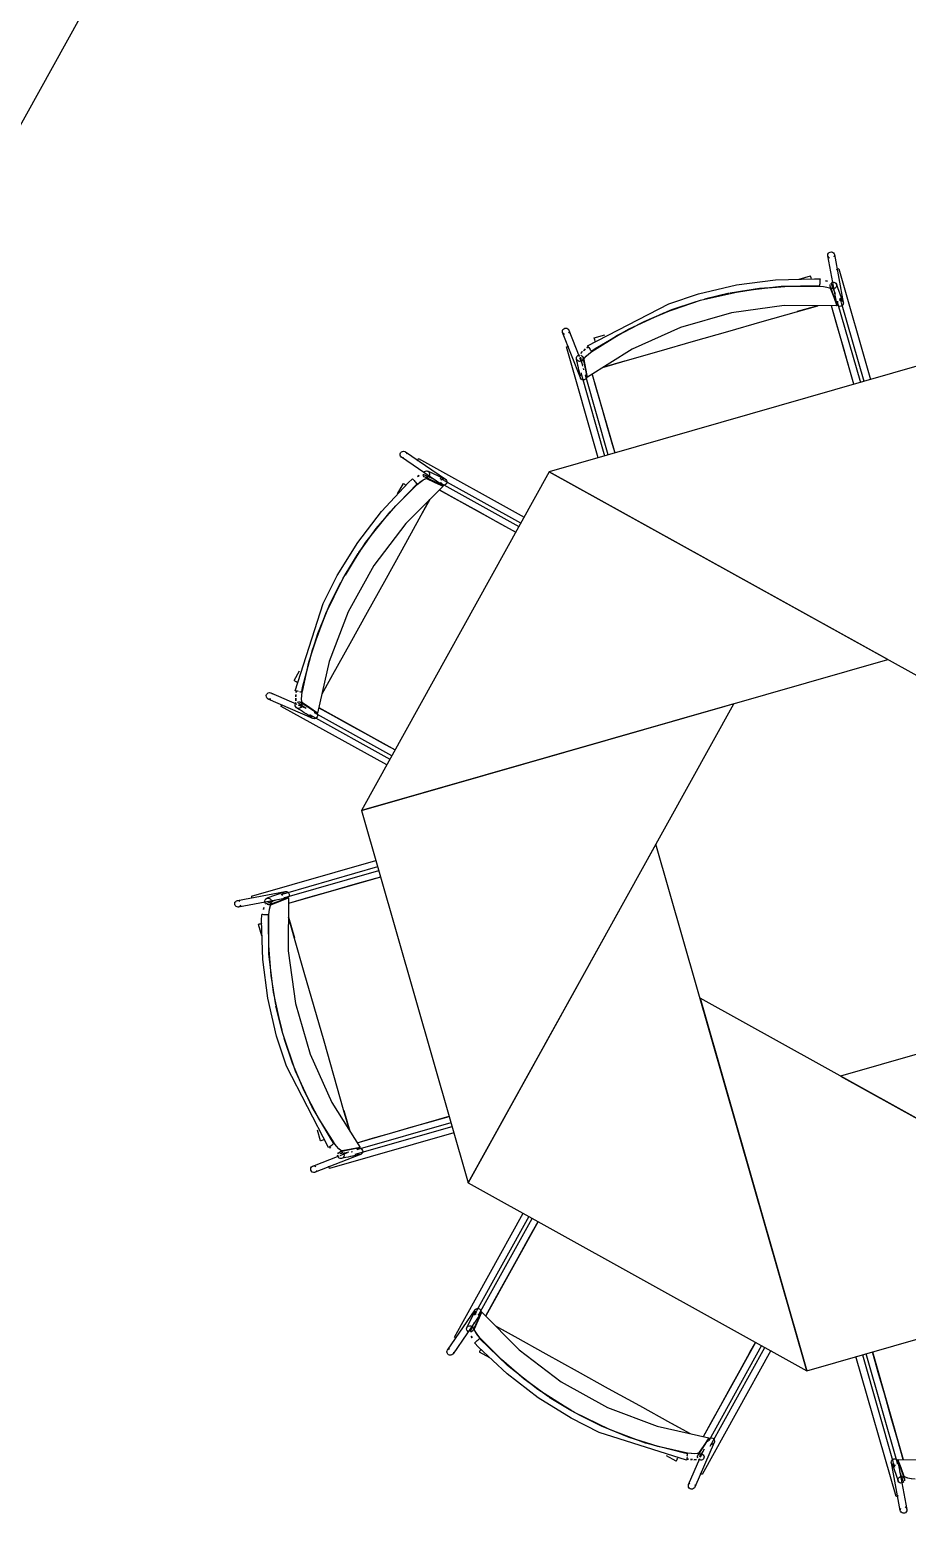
# Model space of a CAD drawing. Header units: metres. Extents: x 3.2 to 22.3, y 0.7 to 22.8.
# Drawn here: x 19.755 to 20.323, y 16.655 to 17.623 of the extents above; entities that cross this region are included whole.
import ezdxf

# ---------------------------------------------------------------- set-up
doc = ezdxf.new("R2010")
doc.units = ezdxf.units.M
for name, color, linetype in [('ARREDI', 9, 'Continuous'), ('PARETI_STRUTTURE', 7, 'Continuous'), ('PORTE_SCALE', 2, 'Continuous')]:
    doc.layers.add(name, color=color, linetype=linetype)

msp = doc.modelspace()

# ---------------------------------------------------------------- linework, layer by layer
at = {"layer": 'ARREDI'}
for points in [[(19.41739, 17.61312), (19.75062, 18.21425), (20.02612, 18.06153), (19.69289, 17.4604), (19.19655, 16.56504), (18.92105, 16.71776)], [(20.4009, 17.16506), (20.33183, 17.40594), (20.09097, 17.33687)], [(20.31012, 17.21539), (20.09097, 17.33687), (19.96948, 17.11772)], [(20.21035, 17.18678), (19.96948, 17.11772), (20.03855, 16.87685)], [(20.16003, 17.096), (20.03854, 16.87685), (20.2577, 16.75536)], [(20.27941, 16.94591), (20.49856, 16.82442), (20.62005, 17.04357)], [(20.18864, 16.99623), (20.25769, 16.75536), (20.49857, 16.82442)]]:
    msp.add_lwpolyline(points, close=True, dxfattribs=at)
for points in [[(20.27238, 17.47499), (20.27179, 17.47542), (20.27137, 17.47605), (20.27122, 17.47652), (20.27122, 17.47653), (20.27119, 17.47677), (20.27127, 17.47752), (20.27161, 17.47818)], [(20.2716, 17.47818), (20.27214, 17.47869), (20.27284, 17.479), (20.27359, 17.47905), (20.27431, 17.47885), (20.27491, 17.4784), (20.27532, 17.47779), (20.27547, 17.47732), (20.27547, 17.4773), (20.2755, 17.47707), (20.27542, 17.47632), (20.27509, 17.47565)], [(20.26001, 17.4636), (20.26, 17.46363)], [(20.2606, 17.46153), (20.26039, 17.46224), (20.26021, 17.46288), (20.26009, 17.46333), (20.26, 17.4636)], [(20.26618, 17.45862), (20.26622, 17.45936), (20.26626, 17.46011), (20.26629, 17.46077), (20.26633, 17.46127), (20.26635, 17.46155), (20.26635, 17.46159), (20.26635, 17.46158), (20.26633, 17.46134)], [(20.26971, 17.46039), (20.27101, 17.46015)], [(20.27095, 17.46015), (20.26971, 17.46037)], [(20.27679, 17.46777), (20.27743, 17.46795)], [(20.27821, 17.46817), (20.27793, 17.46809), (20.27743, 17.46795)], [(20.27826, 17.46818), (20.27824, 17.46818)], [(20.2729, 17.45526), (20.27501, 17.44973), (20.27711, 17.4442), (20.24289, 17.4444), (20.20895, 17.43972), (20.17599, 17.43027), (20.14472, 17.41625), (20.11579, 17.39795), (20.11464, 17.40375), (20.1135, 17.40955), (20.11382, 17.41038), (20.11492, 17.41168), (20.11663, 17.41322), (20.11857, 17.41468)], [(20.2074, 17.45236), (20.19151, 17.44849)], [(20.19152, 17.44849), (20.20736, 17.45235)], [(20.20797, 17.45247), (20.22691, 17.4555), (20.24631, 17.457), (20.26575, 17.45693)], [(20.208, 17.45249), (20.22699, 17.45551), (20.24642, 17.457), (20.26589, 17.45693)], [(20.26589, 17.45692), (20.26832, 17.45672), (20.27058, 17.45631), (20.2722, 17.45579), (20.2729, 17.45526)], [(20.2659, 17.45692), (20.26845, 17.4567), (20.27067, 17.4563), (20.27224, 17.45579), (20.27292, 17.45526)], [(20.26611, 17.45729), (20.26612, 17.45752), (20.26614, 17.45798), (20.26618, 17.45862)], [(20.27658, 17.45618), (20.27603, 17.45567), (20.27534, 17.45535), (20.2746, 17.4553), (20.27388, 17.45549), (20.27328, 17.45591), (20.27328, 17.45592), (20.27288, 17.45652), (20.27283, 17.45666), (20.2727, 17.45723), (20.2728, 17.45796)], [(20.27324, 17.45911), (20.27536, 17.45358), (20.27588, 17.45223)], [(20.27367, 17.45915), (20.27436, 17.45946), (20.2751, 17.45953), (20.27582, 17.45933), (20.27642, 17.4589), (20.27646, 17.45886), (20.27682, 17.4583), (20.27688, 17.45817), (20.277, 17.45758), (20.27691, 17.45685), (20.27657, 17.45618)], [(20.11857, 17.41468), (20.13504, 17.42507), (20.15231, 17.4341), (20.17026, 17.4417), (20.18613, 17.44695)], [(20.11869, 17.41477), (20.13513, 17.42513), (20.15238, 17.43413), (20.1703, 17.44171), (20.18612, 17.44695)], [(20.1263, 17.40459), (20.14006, 17.40854), (20.16219, 17.41489), (20.18438, 17.42125), (20.2066, 17.42762), (20.2288, 17.43398), (20.25091, 17.44033), (20.26469, 17.44427)], [(20.2647, 17.44428), (20.25128, 17.44042)], [(20.28815, 17.39341), (20.28552, 17.40255), (20.28131, 17.41726), (20.2771, 17.43195), (20.27358, 17.44423)], [(20.27711, 17.44421), (20.27739, 17.44721)], [(20.27739, 17.44721), (20.27712, 17.44421)], [(20.28086, 17.4447), (20.28032, 17.44419), (20.27963, 17.44388), (20.27888, 17.44383), (20.27816, 17.44403), (20.27756, 17.44448)], [(20.27861, 17.44805), (20.27936, 17.4481), (20.28008, 17.44789), (20.28069, 17.44745), (20.28111, 17.44684), (20.28124, 17.44636), (20.28124, 17.44635), (20.28129, 17.44611), (20.2812, 17.44536), (20.28087, 17.4447)], [(20.10084, 17.42569), (20.1002, 17.42608), (20.09974, 17.42667), (20.09963, 17.42689), (20.09963, 17.4269), (20.09951, 17.42737), (20.09953, 17.42812), (20.09981, 17.42882), (20.10032, 17.42937), (20.10098, 17.42972), (20.10173, 17.42983), (20.10246, 17.42968)], [(20.10246, 17.42968), (20.1031, 17.4293), (20.10356, 17.42871), (20.10367, 17.42849), (20.10367, 17.42848), (20.1038, 17.428), (20.10377, 17.42725), (20.10349, 17.42656)], [(20.12062, 17.42139), (20.12041, 17.42211), (20.12023, 17.42273), (20.12009, 17.42321), (20.12002, 17.42346)], [(20.10212, 17.41768), (20.1021, 17.41768), (20.10216, 17.4177), (20.10294, 17.41792)], [(20.10294, 17.41792), (20.10358, 17.41811)], [(20.1099, 17.40839), (20.10926, 17.40878), (20.1088, 17.40935), (20.10859, 17.40991), (20.10856, 17.41006), (20.10858, 17.41073), (20.10859, 17.41078), (20.10887, 17.41146), (20.10938, 17.412), (20.11003, 17.41235), (20.11078, 17.41245)], [(20.11152, 17.4123), (20.11216, 17.41191), (20.11262, 17.41134), (20.11283, 17.41078), (20.11286, 17.41063), (20.11283, 17.40992), (20.11283, 17.40991), (20.11255, 17.40923), (20.11204, 17.40869), (20.11138, 17.40834), (20.11063, 17.40824), (20.1099, 17.40839)], [(20.11147, 17.41344), (20.11252, 17.41471)], [(20.11258, 17.41474), (20.11149, 17.41346)], [(20.11325, 17.41537), (20.1142, 17.41623)], [(20.11429, 17.41629), (20.11326, 17.41536)], [(20.11349, 17.40954), (20.11378, 17.41035), (20.11485, 17.41162), (20.11652, 17.41314), (20.11857, 17.41468)], [(20.11532, 17.41707), (20.11618, 17.41773)], [(20.11618, 17.41772), (20.11532, 17.41707)], [(20.11572, 17.41839), (20.1157, 17.4184)], [(20.11573, 17.41836), (20.11589, 17.41814), (20.11618, 17.41772), (20.11657, 17.41718), (20.117, 17.41657), (20.11742, 17.41597)], [(20.11819, 17.41488), (20.11805, 17.41507), (20.11778, 17.41545), (20.11742, 17.41596)], [(20.11263, 17.40521), (20.11231, 17.40684), (20.11149, 17.41106)], [(20.11294, 17.40366), (20.11312, 17.40272)], [(20.13971, 17.40842), (20.12629, 17.40459)], [(20.11234, 17.39638), (20.1117, 17.39677), (20.11125, 17.39736), (20.11114, 17.39758), (20.11114, 17.39759), (20.11101, 17.39806), (20.11104, 17.39881), (20.11132, 17.39951), (20.11183, 17.40006)], [(20.1153, 17.39869), (20.11527, 17.39794), (20.11499, 17.39725), (20.11449, 17.39669), (20.11382, 17.39634), (20.11307, 17.39623), (20.11234, 17.39639)], [(20.1144, 17.39977), (20.11579, 17.39795)], [(20.11877, 17.39984), (20.12165, 17.38981), (20.1252, 17.37739), (20.12877, 17.36497), (20.13234, 17.35253), (20.13334, 17.34903)], [(19.99452, 17.34767), (19.99454, 17.34842), (19.99482, 17.34912), (19.99532, 17.34969), (19.99597, 17.35006), (19.9967, 17.35017), (19.99744, 17.35004), (19.99787, 17.3498), (19.99789, 17.3498), (19.99808, 17.34965), (19.99854, 17.34906), (19.99877, 17.34836)], [(19.9966, 17.34586), (19.99586, 17.346), (19.99543, 17.34623), (19.99542, 17.34623), (19.99522, 17.34638), (19.99476, 17.34697), (19.99453, 17.34768)], [(20.00556, 17.34398), (20.00588, 17.34457)], [(20.00629, 17.34531), (20.0063, 17.34532), (20.00628, 17.34528), (20.00612, 17.34501), (20.00587, 17.34457)], [(20.00578, 17.33376), (20.00685, 17.33451)], [(20.0068, 17.33446), (20.00578, 17.33375)], [(20.00917, 17.33535), (20.01458, 17.33295), (20.0159, 17.33235)], [(20.01359, 17.33564), (20.01358, 17.33489), (20.01332, 17.33418), (20.01283, 17.33361), (20.01219, 17.33325), (20.01147, 17.33313), (20.01145, 17.33313), (20.01075, 17.33327), (20.01061, 17.33332), (20.01012, 17.33364), (20.00966, 17.33422), (20.00943, 17.33493)], [(20.00971, 17.33639), (20.0102, 17.33696), (20.01083, 17.33733), (20.01156, 17.33746), (20.01163, 17.33744), (20.01228, 17.33732), (20.01242, 17.33725), (20.0129, 17.33693), (20.01336, 17.33635), (20.0136, 17.33564)], [(20.01165, 17.33239), (20.01705, 17.32998), (20.02244, 17.32755), (19.99811, 17.30348), (19.97741, 17.27618), (19.96079, 17.24619), (19.94859, 17.21417), (19.94108, 17.18078), (19.93616, 17.18405), (19.93126, 17.18736), (19.9309, 17.18817), (19.93076, 17.18986), (19.93087, 17.19215), (19.93122, 17.19457)], [(19.9677, 17.28451), (19.97896, 17.30004), (19.99162, 17.31482), (20.00541, 17.32851)], [(19.96772, 17.28454), (19.97901, 17.30011), (19.99169, 17.3149), (20.00551, 17.32861)], [(19.99852, 17.32812), (19.99786, 17.32848), (19.9973, 17.3288), (19.99686, 17.32904), (19.99664, 17.32916)], [(20.00271, 17.33205), (20.00255, 17.33221), (20.00254, 17.33224), (20.00257, 17.3322), (20.00275, 17.33199), (20.00353, 17.33112), (20.00403, 17.33056), (20.00453, 17.33002)], [(20.00452, 17.33001), (20.00495, 17.32954), (20.00526, 17.32919), (20.00541, 17.32903)], [(20.00552, 17.32861), (20.00748, 17.33027), (20.00934, 17.33154), (20.01081, 17.33229), (20.01167, 17.3324)], [(20.00552, 17.3286), (20.00739, 17.33018), (20.00928, 17.33149), (20.01078, 17.33226), (20.01165, 17.33239)], [(20.01993, 17.32506), (20.03111, 17.31887), (20.04447, 17.31147), (20.05784, 17.30405), (20.06926, 17.29772)], [(20.02245, 17.32755), (20.02051, 17.32987)], [(20.02052, 17.32987), (20.02245, 17.32755)], [(20.02079, 17.33132), (20.02129, 17.33189), (20.02194, 17.33225), (20.02267, 17.33238), (20.02341, 17.33222), (20.02384, 17.332), (20.02386, 17.332), (20.02405, 17.33185), (20.02451, 17.33127), (20.02474, 17.33056)], [(20.02475, 17.33055), (20.02473, 17.3298), (20.02445, 17.32911), (20.02395, 17.32854), (20.0233, 17.32818), (20.02257, 17.32805)], [(20.01361, 17.31881), (20.00667, 17.30627), (19.99551, 17.28616), (19.98432, 17.26596), (19.97311, 17.24574), (19.96192, 17.22555), (19.95076, 17.20542), (19.94382, 17.1929)], [(20.01362, 17.31883), (20.00686, 17.30661)], [(19.96738, 17.28402), (19.95888, 17.27005)], [(19.95889, 17.27007), (19.96736, 17.28398)], [(19.95617, 17.26516), (19.94867, 17.25023)], [(19.94868, 17.25026), (19.95616, 17.26514)], [(19.93121, 17.19457), (19.93552, 17.21355), (19.94135, 17.23215), (19.94862, 17.2501)], [(19.93124, 17.19472), (19.93554, 17.21366), (19.94138, 17.23223), (19.94861, 17.25009)], [(19.92604, 17.2018), (19.92627, 17.20167), (19.92669, 17.20144), (19.92727, 17.20112), (19.92791, 17.20076)], [(19.95059, 17.20509), (19.94381, 17.19289)], [(19.91089, 17.18982), (19.91017, 17.18964), (19.90942, 17.18973), (19.9092, 17.18982), (19.90918, 17.18982), (19.90877, 17.19007), (19.90825, 17.19061), (19.90796, 17.1913), (19.90792, 17.19205), (19.90814, 17.19277), (19.9086, 17.19337), (19.90921, 17.19379)], [(19.90922, 17.19378), (19.90994, 17.19395), (19.91069, 17.19387), (19.91091, 17.19378), (19.91092, 17.19378), (19.91134, 17.19353), (19.91186, 17.19299)], [(19.92688, 17.19512), (19.9266, 17.19516), (19.92656, 17.19517), (19.92657, 17.19517)], [(19.92706, 17.18867), (19.92692, 17.19031)], [(19.92693, 17.19038), (19.92707, 17.1887)], [(19.92697, 17.19129), (19.92703, 17.19257)], [(19.92704, 17.19268), (19.92699, 17.19153)], [(19.92722, 17.19396), (19.92737, 17.19503)], [(19.92738, 17.19502), (19.92723, 17.19396)], [(19.92877, 17.19479), (19.92803, 17.19492), (19.92738, 17.19503)], [(19.9295, 17.19467), (19.93012, 17.19456), (19.93058, 17.19448), (19.9308, 17.19444)], [(19.93126, 17.18734), (19.9309, 17.18812), (19.93074, 17.18977), (19.93085, 17.19203), (19.93121, 17.19456)], [(19.91746, 17.18506), (19.91745, 17.18505)], [(19.91748, 17.18509), (19.91762, 17.18536), (19.91787, 17.1858)], [(19.91787, 17.18581), (19.91819, 17.18639)], [(19.92953, 17.18399), (19.92881, 17.18381), (19.92807, 17.18389), (19.92754, 17.18414), (19.9274, 17.18422), (19.92694, 17.18471), (19.92692, 17.18475), (19.92664, 17.18543), (19.92661, 17.18617), (19.92683, 17.18689), (19.92729, 17.18749)], [(19.92792, 17.1879), (19.92864, 17.18808), (19.92938, 17.188), (19.92991, 17.18776), (19.93004, 17.18766), (19.93053, 17.18713), (19.93081, 17.18645), (19.93084, 17.18572), (19.93061, 17.185), (19.93016, 17.1844), (19.92953, 17.18398)], [(19.93371, 17.18367), (19.93233, 17.18459), (19.92876, 17.187)], [(19.93975, 17.17723), (19.93903, 17.17705), (19.93828, 17.17714), (19.93806, 17.17723), (19.93804, 17.17723), (19.93763, 17.17748), (19.93711, 17.17802), (19.93682, 17.17871), (19.93678, 17.17946)], [(19.93882, 17.18108), (19.94108, 17.18077)], [(19.94021, 17.18095), (19.94072, 17.1804), (19.94101, 17.17971), (19.94104, 17.17896), (19.94083, 17.17824), (19.94037, 17.17764), (19.93975, 17.17722)], [(19.94186, 17.18421), (19.95098, 17.17916), (19.96227, 17.17289), (19.97358, 17.16663), (19.9849, 17.16035), (19.99119, 17.15687)], [(19.98182, 17.07468), (19.97862, 17.07376), (19.96396, 17.06956), (19.94925, 17.06535), (19.93457, 17.06114), (19.92228, 17.05761)], [(19.91846, 17.06264), (19.91841, 17.06339), (19.91861, 17.06411), (19.91906, 17.06472), (19.91967, 17.06514), (19.92014, 17.06528), (19.92016, 17.06528), (19.92039, 17.06532), (19.92114, 17.06524), (19.92181, 17.0649)], [(19.92181, 17.0649), (19.92232, 17.06436), (19.92262, 17.06366), (19.92268, 17.06291), (19.92247, 17.06219), (19.92203, 17.06159)], [(19.88833, 17.05563), (19.88781, 17.05618), (19.88751, 17.05687), (19.88745, 17.05762), (19.88766, 17.05834), (19.88811, 17.05894), (19.88872, 17.05936), (19.88919, 17.05951), (19.8892, 17.05951), (19.88944, 17.05954), (19.89019, 17.05945), (19.89086, 17.05912)], [(19.89152, 17.05642), (19.89109, 17.05582), (19.89046, 17.05541), (19.88999, 17.05525), (19.88997, 17.05525), (19.88974, 17.05522), (19.88899, 17.05531), (19.88832, 17.05563)], [(19.89832, 17.06229), (19.89832, 17.06228)], [(19.89833, 17.06224), (19.89842, 17.06196), (19.89856, 17.06146)], [(19.89874, 17.06083), (19.89855, 17.06147)], [(19.90612, 17.05375), (19.90636, 17.05504)], [(19.90636, 17.05498), (19.90613, 17.05374)], [(19.90736, 17.0577), (19.90705, 17.0584), (19.90698, 17.05913), (19.90718, 17.05986), (19.90761, 17.06045), (19.90765, 17.0605), (19.9082, 17.06086), (19.90834, 17.06091), (19.90893, 17.06104), (19.90966, 17.06094), (19.91033, 17.06061)], [(19.9074, 17.05727), (19.91293, 17.0594), (19.91427, 17.05991)], [(19.91032, 17.06061), (19.91084, 17.06007), (19.91116, 17.05937), (19.91121, 17.05864), (19.91102, 17.05792), (19.9106, 17.05732), (19.91059, 17.05732), (19.90999, 17.05692), (19.90985, 17.05686), (19.90928, 17.05674), (19.90854, 17.05683)], [(19.90958, 17.04993), (19.9098, 17.05249), (19.91021, 17.05471), (19.91072, 17.05628), (19.91125, 17.05696)], [(19.90958, 17.04993), (19.90979, 17.05236), (19.91019, 17.05462), (19.91072, 17.05623), (19.91125, 17.05694)], [(19.91125, 17.05694), (19.91678, 17.05906), (19.9223, 17.06115), (19.92211, 17.02692), (19.92679, 16.99298), (19.93623, 16.96002), (19.95026, 16.92876), (19.96855, 16.89983), (19.96276, 16.89867), (19.95696, 16.89754), (19.95612, 16.89786), (19.95483, 16.89895), (19.95329, 16.90066), (19.95183, 16.90261)], [(19.9193, 17.06143), (19.9223, 17.06115)], [(19.9223, 17.06115), (19.9193, 17.06142)], [(19.90291, 17.04405), (19.90288, 17.04403)], [(19.90498, 17.04463), (19.90427, 17.04443), (19.90363, 17.04425), (19.90317, 17.04412), (19.90291, 17.04404)], [(19.90789, 17.05022), (19.90715, 17.05026), (19.9064, 17.0503), (19.90574, 17.05034), (19.90524, 17.05037), (19.90496, 17.05038), (19.90492, 17.05038), (19.90493, 17.05038), (19.90517, 17.05037)], [(19.90922, 17.05015), (19.90898, 17.05016), (19.90852, 17.05017), (19.90788, 17.05021)], [(19.91402, 16.99204), (19.91099, 17.01102), (19.90951, 17.03045), (19.90958, 17.04993)], [(19.91403, 16.992), (19.91101, 17.01095), (19.90951, 17.03035), (19.90958, 17.04978)], [(19.92223, 17.04873), (19.92609, 17.03532)], [(19.96191, 16.91033), (19.95797, 16.9241), (19.95162, 16.94622), (19.94526, 16.96842), (19.93889, 16.99064), (19.93252, 17.01283), (19.92618, 17.03494), (19.92223, 17.04872)], [(19.91415, 16.99144), (19.91801, 16.97555)], [(19.91802, 16.97556), (19.91416, 16.99139)], [(19.95182, 16.90261), (19.94143, 16.91908), (19.93241, 16.93634), (19.92481, 16.9543), (19.91956, 16.97016)], [(19.95174, 16.90272), (19.94138, 16.91917), (19.93238, 16.93642), (19.9248, 16.95433), (19.91956, 16.97015)], [(19.95808, 16.92374), (19.96192, 16.91033)], [(19.96667, 16.90281), (19.9767, 16.90568), (19.98912, 16.90924), (20.00153, 16.91281), (20.01398, 16.91638), (20.0262, 16.91988)], [(19.94512, 16.90465), (19.9444, 16.90445), (19.94377, 16.90427), (19.9433, 16.90413), (19.94305, 16.90406)], [(19.94812, 16.89975), (19.94811, 16.89974)], [(19.94815, 16.89976), (19.94837, 16.89993), (19.94879, 16.90022), (19.94933, 16.90061), (19.94994, 16.90104), (19.95054, 16.90146)], [(19.94943, 16.89936), (19.94878, 16.90022)], [(19.94878, 16.90021), (19.94944, 16.89935)], [(19.95163, 16.90222), (19.95143, 16.90208), (19.95106, 16.90182), (19.95054, 16.90146)], [(19.95697, 16.89752), (19.95616, 16.89782), (19.95488, 16.89889), (19.95337, 16.90055), (19.95183, 16.90261)], [(19.96674, 16.89844), (19.96856, 16.89983)], [(19.96782, 16.89933), (19.96857, 16.8993), (19.96926, 16.89903), (19.96982, 16.89853), (19.97016, 16.89786), (19.97027, 16.89711), (19.97012, 16.89637)], [(19.95811, 16.89393), (19.95772, 16.89329), (19.95715, 16.89283), (19.9566, 16.89263), (19.95645, 16.8926), (19.95578, 16.89261), (19.95572, 16.89263), (19.95504, 16.8929), (19.9545, 16.89342), (19.95415, 16.89407), (19.95406, 16.89482)], [(19.95421, 16.89556), (19.9546, 16.8962), (19.95517, 16.89666), (19.95572, 16.89686), (19.95588, 16.89689), (19.95658, 16.89686), (19.9566, 16.89686), (19.95728, 16.89659), (19.95782, 16.89607), (19.95817, 16.89542), (19.95826, 16.89467), (19.95811, 16.89393)], [(19.9613, 16.89666), (19.95967, 16.89634), (19.95545, 16.89552)], [(19.9573, 16.89777), (19.95747, 16.8972)], [(19.96285, 16.89698), (19.96379, 16.89716)], [(19.97012, 16.89638), (19.96973, 16.89574), (19.96915, 16.89528), (19.96893, 16.89517), (19.96891, 16.89517), (19.96844, 16.89505), (19.96769, 16.89507), (19.967, 16.89535), (19.96644, 16.89586)], [(19.94081, 16.88487), (19.94042, 16.88424), (19.93984, 16.88378), (19.93962, 16.88367), (19.9396, 16.88367), (19.93913, 16.88354), (19.93838, 16.88357), (19.93769, 16.88385), (19.93713, 16.88436), (19.93679, 16.88501), (19.93667, 16.88576), (19.93683, 16.8865)], [(19.93682, 16.8865), (19.93721, 16.88714), (19.9378, 16.88759), (19.93802, 16.8877), (19.93803, 16.8877), (19.9385, 16.88783), (19.93925, 16.8878), (19.93995, 16.88752)], [(19.94858, 16.88698), (19.9484, 16.88761)], [(19.94882, 16.88615), (19.94882, 16.88614), (19.94881, 16.88619), (19.94859, 16.88697)], [(20.04988, 16.79075), (20.05608, 16.80192), (20.07091, 16.82867), (20.0783, 16.842), (20.08373, 16.8518)], [(20.04256, 16.78247), (20.04497, 16.78787), (20.0474, 16.79326), (20.07147, 16.76893), (20.09877, 16.74824), (20.12876, 16.73161), (20.16079, 16.71942), (20.19418, 16.7119), (20.1909, 16.70699), (20.18759, 16.70208), (20.18679, 16.70172), (20.18509, 16.70158), (20.1828, 16.70169), (20.18038, 16.70204)], [(20.04363, 16.79161), (20.04306, 16.79211), (20.0427, 16.79276), (20.04258, 16.7935), (20.04273, 16.79423), (20.04295, 16.79466), (20.04295, 16.79468), (20.0431, 16.79487), (20.04369, 16.79533), (20.0444, 16.79556)], [(20.0444, 16.79557), (20.04515, 16.79555), (20.04584, 16.79528), (20.04641, 16.79478), (20.04677, 16.79412), (20.0469, 16.79339)], [(20.0474, 16.79327), (20.04508, 16.79134)], [(20.04508, 16.79134), (20.0474, 16.79327)], [(20.03856, 16.78053), (20.038, 16.78102), (20.03762, 16.78166), (20.0375, 16.78238), (20.03751, 16.78245), (20.03763, 16.7831), (20.0377, 16.78324), (20.03802, 16.78372), (20.03861, 16.78418), (20.03931, 16.78442)], [(20.03931, 16.78442), (20.04006, 16.7844), (20.04077, 16.78412), (20.04134, 16.78365), (20.0417, 16.78301), (20.04183, 16.78229), (20.04183, 16.78228), (20.04169, 16.78157), (20.04163, 16.78143), (20.04131, 16.78094), (20.04073, 16.78049), (20.04002, 16.78025)], [(20.03995, 16.78076), (20.042, 16.7854), (20.0426, 16.78672)], [(20.04634, 16.77634), (20.04469, 16.7783), (20.04341, 16.78016), (20.04266, 16.78163), (20.04255, 16.78249)], [(20.04635, 16.77634), (20.04477, 16.77821), (20.04347, 16.7801), (20.04269, 16.7816), (20.04256, 16.78248)], [(20.05613, 16.78445), (20.06835, 16.77768)], [(20.05614, 16.78443), (20.06868, 16.77749), (20.08879, 16.76633), (20.10899, 16.75514), (20.12921, 16.74393), (20.14941, 16.73274), (20.16953, 16.72158), (20.18206, 16.71464)], [(20.02965, 16.77711), (20.02963, 16.77712), (20.02969, 16.7771), (20.02994, 16.77694), (20.03038, 16.77669)], [(20.03097, 16.77638), (20.03039, 16.7767)], [(20.0412, 16.77661), (20.04045, 16.77767)], [(20.0405, 16.77763), (20.04121, 16.7766)], [(20.04291, 16.77353), (20.04274, 16.77337), (20.04271, 16.77336), (20.04275, 16.77339), (20.04296, 16.77357), (20.04384, 16.77435), (20.04439, 16.77485), (20.04494, 16.77535)], [(20.04494, 16.77534), (20.04541, 16.77577), (20.04576, 16.77608), (20.04593, 16.77623)], [(20.09042, 16.73854), (20.07485, 16.74983), (20.06006, 16.76251), (20.04635, 16.77633)], [(20.09044, 16.73852), (20.07491, 16.74979), (20.06014, 16.76244), (20.04644, 16.77623)], [(20.19074, 16.71268), (20.1958, 16.7218), (20.20206, 16.7331), (20.20832, 16.7444), (20.2146, 16.75572), (20.22086, 16.76703), (20.22457, 16.77372)], [(20.02728, 16.76535), (20.02653, 16.76536), (20.02583, 16.76564), (20.02526, 16.76614), (20.02489, 16.76679), (20.02478, 16.76753), (20.02492, 16.76826), (20.02515, 16.76869), (20.02515, 16.76871), (20.02531, 16.7689), (20.02589, 16.76936), (20.0266, 16.7696)], [(20.0291, 16.76742), (20.02896, 16.76668), (20.02872, 16.76625), (20.02872, 16.76624), (20.02857, 16.76604), (20.02798, 16.76559), (20.02728, 16.76535)], [(20.04683, 16.76934), (20.04647, 16.76869), (20.04615, 16.76812), (20.04591, 16.76769), (20.04579, 16.76747)], [(20.32002, 16.69794), (20.3165, 16.71022), (20.31229, 16.72491), (20.30808, 16.73962), (20.30387, 16.75428), (20.30008, 16.76751)], [(20.3207, 16.68691), (20.31857, 16.69244), (20.31649, 16.69796), (20.35071, 16.69777), (20.38465, 16.70245), (20.41761, 16.71189), (20.44888, 16.72592), (20.47781, 16.74421), (20.47896, 16.73842), (20.4801, 16.73262), (20.47978, 16.73178), (20.47868, 16.73049), (20.47697, 16.72895), (20.47503, 16.72749)], [(20.09093, 16.73821), (20.1049, 16.72971)], [(20.10489, 16.72971), (20.09097, 16.73818)], [(20.18038, 16.70203), (20.1614, 16.70634), (20.1428, 16.71217), (20.12473, 16.71949), (20.1098, 16.72699)], [(20.18024, 16.70207), (20.16128, 16.70637), (20.14273, 16.71219), (20.1247, 16.7195), (20.10981, 16.72698)], [(20.16987, 16.72141), (20.18206, 16.71463)], [(20.19388, 16.70964), (20.19418, 16.7119)], [(20.19401, 16.71103), (20.19455, 16.71154), (20.19524, 16.71182), (20.19599, 16.71186), (20.19672, 16.71165), (20.19731, 16.7112), (20.19773, 16.71057)], [(20.19773, 16.71057), (20.19791, 16.70985), (20.19781, 16.7091), (20.19773, 16.70888), (20.19773, 16.70886), (20.19748, 16.70845), (20.19694, 16.70793), (20.19624, 16.70764), (20.19549, 16.7076)], [(20.17315, 16.69686), (20.17328, 16.69709), (20.17351, 16.69751), (20.17383, 16.69809), (20.1742, 16.69873)], [(20.17984, 16.6977), (20.1798, 16.69742), (20.17978, 16.69738), (20.17978, 16.69739)], [(20.18099, 16.69804), (20.17992, 16.69819)], [(20.18016, 16.69959), (20.18004, 16.69885), (20.17993, 16.6982)], [(20.17993, 16.6982), (20.181, 16.69805)], [(20.18028, 16.70032), (20.18039, 16.70094), (20.18048, 16.7014), (20.18052, 16.70162)], [(20.18761, 16.70208), (20.18684, 16.70172), (20.18518, 16.70157), (20.18292, 16.70168), (20.18039, 16.70204)], [(20.18227, 16.69786), (20.18343, 16.69781)], [(20.18366, 16.69779), (20.18238, 16.69785)], [(20.18457, 16.69775), (20.18625, 16.69789)], [(20.18629, 16.69788), (20.18464, 16.69774)], [(20.18705, 16.69874), (20.18687, 16.69946), (20.18696, 16.7002), (20.18721, 16.70073), (20.18729, 16.70086), (20.18782, 16.70135), (20.1885, 16.70163), (20.18924, 16.70166), (20.18996, 16.70143), (20.19055, 16.70098), (20.19097, 16.70035)], [(20.19096, 16.70035), (20.19115, 16.69963), (20.19106, 16.69889), (20.19083, 16.69836), (20.19073, 16.69822), (20.19024, 16.69776), (20.1902, 16.69774), (20.18952, 16.69746), (20.18878, 16.69743), (20.18806, 16.69765), (20.18746, 16.69811)], [(20.19128, 16.70453), (20.19037, 16.70316), (20.18795, 16.69959)], [(20.315, 16.69412), (20.31425, 16.69407), (20.31352, 16.69427), (20.31291, 16.69472), (20.3125, 16.69533), (20.31236, 16.6958), (20.31236, 16.69582), (20.31231, 16.69605), (20.3124, 16.6968), (20.31273, 16.69747)], [(20.31274, 16.69746), (20.31328, 16.69798), (20.31397, 16.69828), (20.31472, 16.69834), (20.31545, 16.69813), (20.31604, 16.69769)], [(20.31649, 16.69796), (20.31621, 16.69496)], [(20.31621, 16.69496), (20.31648, 16.69796)], [(20.18915, 16.6887), (20.18856, 16.68902)], [(20.18986, 16.6883), (20.1896, 16.68844), (20.18915, 16.68869)], [(20.18989, 16.68829), (20.1899, 16.68827)], [(20.31993, 16.68302), (20.31924, 16.68271), (20.3185, 16.68264), (20.31778, 16.68284), (20.31718, 16.68327), (20.31714, 16.68331), (20.31678, 16.68386), (20.31672, 16.684), (20.3166, 16.68459), (20.3167, 16.68532), (20.31703, 16.68599)], [(20.31702, 16.68598), (20.31757, 16.6865), (20.31826, 16.68682), (20.319, 16.68687), (20.31972, 16.68668), (20.32032, 16.68626), (20.32032, 16.68625), (20.32072, 16.68565), (20.32077, 16.68551), (20.3209, 16.68494), (20.3208, 16.6842)], [(20.32036, 16.68306), (20.31824, 16.68859), (20.31772, 16.68993)], [(20.3277, 16.68524), (20.32515, 16.68546), (20.32293, 16.68587), (20.32136, 16.68638), (20.32068, 16.68691)], [(20.32771, 16.68524), (20.32528, 16.68545), (20.32302, 16.68585), (20.3214, 16.68638), (20.3207, 16.68691)], [(20.18117, 16.68004), (20.181, 16.68076), (20.18108, 16.68151), (20.18117, 16.68173), (20.18117, 16.68175), (20.18142, 16.68216), (20.18196, 16.68268)], [(20.18514, 16.68171), (20.18532, 16.68099), (20.18522, 16.68024), (20.18514, 16.68002), (20.18514, 16.68), (20.18489, 16.67959), (20.18435, 16.67907), (20.18365, 16.67878), (20.1829, 16.67874), (20.18218, 16.67896), (20.18158, 16.67942), (20.18116, 16.68003)], [(20.31534, 16.67398), (20.31536, 16.67398)], [(20.31539, 16.67399), (20.31567, 16.67408), (20.31617, 16.67421)], [(20.31681, 16.6744), (20.31617, 16.67422)], [(20.322, 16.66399), (20.32146, 16.66347), (20.32077, 16.66317), (20.32002, 16.66311), (20.31929, 16.66332), (20.3187, 16.66376), (20.31828, 16.66438), (20.31813, 16.66485), (20.31813, 16.66486), (20.3181, 16.6651), (20.31818, 16.66585), (20.31852, 16.66651)], [(20.32122, 16.66718), (20.32181, 16.66675), (20.32223, 16.66612), (20.32238, 16.66565), (20.32238, 16.66563), (20.32241, 16.6654), (20.32233, 16.66465), (20.32201, 16.66398)]]:
    msp.add_lwpolyline(points, dxfattribs=at)
at = {"layer": 'PARETI_STRUTTURE'}
for points in [[(20.27699, 17.44557), (20.27122, 17.47652)], [(20.27547, 17.47732), (20.28125, 17.44636)], [(20.18761, 17.45191), (20.21223, 17.45766), (20.2373, 17.46094), (20.26257, 17.4617), (20.26635, 17.46159)], [(20.25265, 17.46152), (20.26, 17.46363)], [(20.27825, 17.46819), (20.29882, 17.39647)], [(20.1157, 17.4184), (20.1684, 17.44557), (20.18761, 17.45192)], [(20.1888, 17.44774), (20.19159, 17.44853), (20.21608, 17.45394), (20.241, 17.45687), (20.26611, 17.45727)], [(20.27283, 17.45666), (20.27288, 17.45649), (20.27292, 17.45638), (20.27301, 17.45613), (20.27306, 17.45601), (20.27327, 17.45538), (20.27333, 17.45527), (20.27349, 17.45477), (20.27355, 17.45465), (20.27367, 17.45427), (20.27371, 17.45416), (20.27376, 17.45404), (20.27381, 17.45391), (20.27398, 17.45341), (20.27403, 17.45329), (20.27408, 17.45316), (20.27412, 17.45305), (20.27424, 17.45267), (20.2743, 17.45255), (20.27446, 17.45205), (20.27452, 17.45192), (20.27456, 17.45181), (20.27469, 17.45144), (20.27474, 17.45131), (20.27491, 17.45081), (20.27495, 17.4507), (20.27501, 17.45058), (20.27517, 17.45008), (20.27523, 17.44995), (20.27531, 17.4497), (20.27535, 17.44959), (20.27544, 17.44934), (20.27549, 17.44922), (20.27566, 17.44872), (20.27571, 17.44859), (20.27576, 17.44847), (20.2758, 17.44836), (20.27592, 17.44798), (20.27598, 17.44786), (20.27615, 17.44736), (20.2762, 17.44724), (20.27637, 17.44674), (20.27642, 17.44662), (20.27655, 17.44624), (20.27659, 17.44613), (20.27663, 17.44601), (20.27669, 17.44588), (20.27677, 17.44563)], [(20.27486, 17.45539), (20.27514, 17.4544)], [(20.28085, 17.44709), (20.27688, 17.45816)], [(20.11819, 17.41486), (20.12068, 17.41651), (20.14229, 17.42919), (20.16508, 17.43964), (20.1888, 17.44775)], [(20.28812, 17.39341), (20.27355, 17.44422)], [(20.27734, 17.44671), (20.29228, 17.39459)], [(20.28002, 17.44633), (20.27921, 17.44915)], [(20.29466, 17.39527), (20.28009, 17.44611)], [(20.11113, 17.39759), (20.09963, 17.4269)], [(20.10366, 17.42849), (20.11033, 17.41151)], [(20.12001, 17.42349), (20.12687, 17.42546)], [(20.12268, 17.34596), (20.10211, 17.41768)], [(20.11061, 17.41079), (20.11246, 17.40609)], [(20.11229, 17.40683), (20.11178, 17.40864)], [(20.11533, 17.39934), (20.11283, 17.41079)], [(20.11139, 17.40103), (20.12683, 17.34716)], [(20.12921, 17.34784), (20.11444, 17.39937)], [(20.11478, 17.40017), (20.11517, 17.39917)], [(20.1188, 17.39985), (20.13337, 17.34903)], [(20.0214, 17.32842), (19.99543, 17.34623)], [(19.99787, 17.3498), (20.02385, 17.332)], [(20.0063, 17.34532), (20.07465, 17.30743)], [(20.02305, 17.33222), (20.01241, 17.33725)], [(19.95371, 17.26971), (19.96706, 17.29118), (19.98247, 17.31124), (19.99979, 17.32964), (20.00254, 17.33224)], [(19.9575, 17.26762), (19.95891, 17.27013), (19.97241, 17.29128), (19.98795, 17.31096), (20.00543, 17.32901)], [(19.9929, 17.3225), (19.99661, 17.32918)], [(20.02119, 17.32832), (20.02107, 17.32837), (20.02096, 17.32843), (20.02083, 17.32848), (20.02072, 17.32854), (20.0206, 17.32859), (20.02048, 17.32865), (20.02036, 17.32871), (20.02025, 17.32876), (20.02012, 17.32882), (20.02001, 17.32887), (20.01989, 17.32893), (20.01978, 17.32898), (20.01953, 17.32909), (20.01941, 17.32916), (20.01929, 17.32922), (20.01918, 17.32927), (20.01905, 17.32933), (20.01894, 17.32939), (20.01882, 17.32944), (20.01871, 17.3295), (20.01858, 17.32955), (20.01847, 17.32961), (20.01835, 17.32966), (20.01823, 17.32972), (20.01798, 17.32983), (20.01787, 17.32989), (20.01775, 17.32994), (20.01764, 17.33), (20.01751, 17.33005), (20.0174, 17.33011), (20.01728, 17.33016), (20.01716, 17.33022), (20.01704, 17.33027), (20.01693, 17.33033), (20.0168, 17.33039), (20.01669, 17.33044), (20.01644, 17.33055), (20.01633, 17.33061), (20.01621, 17.33066), (20.0161, 17.33073), (20.01597, 17.33079), (20.01586, 17.33084), (20.01573, 17.3309), (20.01562, 17.33096), (20.0155, 17.33101), (20.01539, 17.33107), (20.01526, 17.33112), (20.01515, 17.33118), (20.0149, 17.33129), (20.01479, 17.33134), (20.01466, 17.3314), (20.01455, 17.33146), (20.01443, 17.33151), (20.01432, 17.33157), (20.01419, 17.33162), (20.01408, 17.33168), (20.01396, 17.33173), (20.01385, 17.33179), (20.0136, 17.3319), (20.01348, 17.33196), (20.01336, 17.33201), (20.01325, 17.33207), (20.01312, 17.33212), (20.01301, 17.33218), (20.01289, 17.33225), (20.01278, 17.3323), (20.01265, 17.33236), (20.01254, 17.33241), (20.01241, 17.33247), (20.0123, 17.33252), (20.01205, 17.33264), (20.01194, 17.33269), (20.01182, 17.33275), (20.01171, 17.3328), (20.01158, 17.33286), (20.01147, 17.33291), (20.01135, 17.33297), (20.01123, 17.33302), (20.01111, 17.33308), (20.011, 17.33314), (20.01087, 17.33319), (20.01076, 17.33325), (20.01064, 17.3333), (20.01061, 17.33332)], [(20.01294, 17.33387), (20.01386, 17.33335)], [(20.06924, 17.2977), (20.01991, 17.32504)], [(20.02301, 17.3311), (20.02044, 17.33253)], [(20.02085, 17.32948), (20.07135, 17.30148)], [(20.07255, 17.30365), (20.0232, 17.331)], [(19.92656, 17.19517), (19.94461, 17.25164), (19.95371, 17.26971)], [(19.93083, 17.19443), (19.93141, 17.19735), (19.93773, 17.2216), (19.94645, 17.2451), (19.9575, 17.26761)], [(19.926, 17.20182), (19.92946, 17.20806)], [(19.93805, 17.17723), (19.90919, 17.18982)], [(19.91092, 17.19379), (19.92763, 17.1865)], [(19.9858, 17.14716), (19.91745, 17.18505)], [(19.92854, 17.1861), (19.93297, 17.18417)], [(19.93977, 17.18142), (19.92991, 17.18775)], [(19.93159, 17.18499), (19.93069, 17.18549)], [(19.93579, 17.17984), (19.9879, 17.15095)], [(19.93879, 17.18163), (19.93978, 17.1812)], [(19.98909, 17.15311), (19.93912, 17.18081)], [(19.94186, 17.18425), (19.9912, 17.1569)], [(19.89831, 17.06229), (19.97876, 17.08536)], [(19.9198, 17.06137), (19.98063, 17.07882)], [(19.97996, 17.08119), (19.9204, 17.06412)], [(19.98182, 17.07465), (19.92228, 17.05758)], [(19.88919, 17.05951), (19.92015, 17.06528)], [(19.91942, 17.06489), (19.90835, 17.06092)], [(19.92018, 17.06405), (19.91736, 17.06325)], [(19.92094, 17.06103), (19.88999, 17.05525)], [(19.90985, 17.05686), (19.91001, 17.05692), (19.91012, 17.05696), (19.91037, 17.05704), (19.9105, 17.0571), (19.91112, 17.05731), (19.91124, 17.05736), (19.91174, 17.05753), (19.91186, 17.05758), (19.91224, 17.05771), (19.91235, 17.05775), (19.91247, 17.05779), (19.9126, 17.05785), (19.9131, 17.05801), (19.91322, 17.05807), (19.91335, 17.05811), (19.91346, 17.05815), (19.91383, 17.05828), (19.91396, 17.05833), (19.91446, 17.0585), (19.91458, 17.05856), (19.91469, 17.0586), (19.91507, 17.05872), (19.91519, 17.05878), (19.91569, 17.05894), (19.91581, 17.05899), (19.91593, 17.05904), (19.91643, 17.05921), (19.91656, 17.05926), (19.91681, 17.05935), (19.91692, 17.05939), (19.91717, 17.05947), (19.91729, 17.05953), (19.91779, 17.05969), (19.91792, 17.05975), (19.91804, 17.05979), (19.91815, 17.05983), (19.91853, 17.05996), (19.91865, 17.06001), (19.91915, 17.06018), (19.91926, 17.06024), (19.91976, 17.0604), (19.91989, 17.06046), (19.92026, 17.06058), (19.92037, 17.06062), (19.9205, 17.06067), (19.92062, 17.06072), (19.92087, 17.06081)], [(19.91112, 17.05889), (19.9121, 17.05917)], [(19.90499, 17.03668), (19.90288, 17.04403)], [(19.9146, 16.97165), (19.90885, 16.99627), (19.90557, 17.02134), (19.90481, 17.0466), (19.90492, 17.05038)], [(19.91876, 16.97284), (19.91797, 16.97563), (19.91257, 17.00012), (19.90964, 17.02503), (19.90924, 17.05014)], [(19.94811, 16.89974), (19.92094, 16.95243), (19.91459, 16.97164)], [(19.95165, 16.90223), (19.95, 16.90471), (19.93731, 16.92632), (19.92687, 16.94912), (19.91876, 16.97284)], [(19.96665, 16.90284), (20.0262, 16.91991)], [(19.94302, 16.90404), (19.94105, 16.9109)], [(20.02927, 16.90921), (19.94882, 16.88614)], [(19.96547, 16.89542), (20.02807, 16.91337)], [(20.02739, 16.91575), (19.96714, 16.89847)], [(19.96717, 16.89936), (19.95572, 16.89686)], [(19.96634, 16.89882), (19.96734, 16.89921)], [(19.93802, 16.88771), (19.95499, 16.89436)], [(19.96891, 16.89517), (19.93961, 16.88367)], [(19.95571, 16.89464), (19.96042, 16.89649)], [(19.95967, 16.89633), (19.95787, 16.89581)], [(20.02963, 16.77711), (20.07401, 16.85718)], [(20.07781, 16.85508), (20.04396, 16.79402)], [(20.04548, 16.79166), (20.07997, 16.85388)], [(20.08376, 16.85179), (20.04991, 16.79073)], [(20.02515, 16.76869), (20.04295, 16.79467)], [(20.04653, 16.79222), (20.02872, 16.76625)], [(20.04273, 16.79387), (20.0377, 16.78324)], [(20.04664, 16.79201), (20.04658, 16.79189), (20.04652, 16.79178), (20.04647, 16.79165), (20.04641, 16.79154), (20.04636, 16.79142), (20.0463, 16.79131), (20.04625, 16.79118), (20.04619, 16.79107), (20.04614, 16.79094), (20.04608, 16.79083), (20.04602, 16.79071), (20.04597, 16.7906), (20.04586, 16.79035), (20.04579, 16.79024), (20.04573, 16.79011), (20.04568, 16.79), (20.04562, 16.78987), (20.04557, 16.78976), (20.04551, 16.78964), (20.04545, 16.78953), (20.0454, 16.7894), (20.04534, 16.78929), (20.04529, 16.78917), (20.04523, 16.78906), (20.04512, 16.78881), (20.04507, 16.78869), (20.04501, 16.78857), (20.04495, 16.78846), (20.0449, 16.78833), (20.04484, 16.78822), (20.04479, 16.7881), (20.04473, 16.78799), (20.04468, 16.78786), (20.04462, 16.78775), (20.04457, 16.78762), (20.04451, 16.78751), (20.0444, 16.78726), (20.04434, 16.78715), (20.04429, 16.78703), (20.04422, 16.78692), (20.04416, 16.78679), (20.04411, 16.78668), (20.04405, 16.78656), (20.044, 16.78644), (20.04394, 16.78632), (20.04389, 16.78621), (20.04383, 16.78608), (20.04377, 16.78597), (20.04366, 16.78572), (20.04361, 16.78561), (20.04355, 16.78549), (20.0435, 16.78537), (20.04344, 16.78525), (20.04339, 16.78514), (20.04333, 16.78501), (20.04327, 16.7849), (20.04322, 16.78478), (20.04316, 16.78467), (20.04311, 16.78454), (20.04305, 16.78443), (20.04294, 16.78418), (20.04289, 16.78407), (20.04283, 16.78394), (20.04277, 16.78383), (20.04272, 16.78371), (20.04265, 16.7836), (20.04259, 16.78347), (20.04254, 16.78336), (20.04248, 16.78324), (20.04243, 16.78312), (20.04232, 16.78287), (20.04226, 16.78276), (20.0422, 16.78264), (20.04215, 16.78253), (20.04209, 16.7824), (20.04204, 16.78229), (20.04198, 16.78217), (20.04193, 16.78206), (20.04187, 16.78193), (20.04182, 16.78182), (20.04176, 16.78169), (20.0417, 16.78158), (20.04165, 16.78146), (20.04164, 16.78143)], [(20.04385, 16.79383), (20.04242, 16.79126)], [(20.04109, 16.78376), (20.0416, 16.78468)], [(20.10524, 16.72453), (20.08377, 16.73788), (20.06371, 16.75329), (20.04531, 16.77061), (20.04271, 16.77336)], [(20.10734, 16.72832), (20.10482, 16.72973), (20.08367, 16.74323), (20.06399, 16.75877), (20.04595, 16.77625)], [(20.1907, 16.71268), (20.22455, 16.77373)], [(20.05245, 16.76372), (20.04577, 16.76743)], [(20.23429, 16.76834), (20.1899, 16.68827)], [(20.22833, 16.77164), (20.19414, 16.70994)], [(20.19512, 16.70662), (20.2305, 16.77044)], [(20.31535, 16.67398), (20.2894, 16.76445)], [(20.29357, 16.76564), (20.31351, 16.69606)], [(20.31626, 16.69546), (20.29594, 16.76632)], [(20.30011, 16.76751), (20.32005, 16.69794)], [(20.17978, 16.69738), (20.12331, 16.71543), (20.10524, 16.72453)], [(20.18052, 16.70165), (20.17761, 16.70223), (20.15336, 16.70855), (20.12986, 16.71728), (20.10734, 16.72832)], [(20.19772, 16.70887), (20.18514, 16.68001)], [(20.19353, 16.71059), (20.1872, 16.70073)], [(20.19333, 16.70961), (20.19376, 16.7106)], [(20.17313, 16.69683), (20.1669, 16.70028)], [(20.18116, 16.68174), (20.18846, 16.69845)], [(20.18886, 16.69936), (20.19079, 16.70379)], [(20.18996, 16.70241), (20.18946, 16.70151)], [(20.31813, 16.66485), (20.31235, 16.69581)], [(20.31358, 16.69584), (20.31439, 16.69302)], [(20.31661, 16.6966), (20.32238, 16.66565)], [(20.32077, 16.68551), (20.32072, 16.68567), (20.32068, 16.68578), (20.32059, 16.68603), (20.32054, 16.68616), (20.32033, 16.68678), (20.32027, 16.6869), (20.32011, 16.6874), (20.32005, 16.68752), (20.31993, 16.6879), (20.31989, 16.68801), (20.31984, 16.68813), (20.31979, 16.68826), (20.31962, 16.68876), (20.31957, 16.68888), (20.31952, 16.68901), (20.31948, 16.68912), (20.31936, 16.68949), (20.3193, 16.68962), (20.31914, 16.69012), (20.31908, 16.69024), (20.31904, 16.69035), (20.31891, 16.69073), (20.31886, 16.69085), (20.31869, 16.69135), (20.31865, 16.69147), (20.31859, 16.69159), (20.31843, 16.69209), (20.31837, 16.69222), (20.31829, 16.69247), (20.31825, 16.69258), (20.31816, 16.69283), (20.31811, 16.69295), (20.31794, 16.69345), (20.31789, 16.69358), (20.31784, 16.6937), (20.3178, 16.69381), (20.31768, 16.69419), (20.31762, 16.69431), (20.31746, 16.69481), (20.3174, 16.69492), (20.31723, 16.69542), (20.31718, 16.69555), (20.31705, 16.69592), (20.31701, 16.69603), (20.31697, 16.69616), (20.31691, 16.69628), (20.31683, 16.69653)], [(20.31275, 16.69508), (20.31672, 16.68401)], [(20.31874, 16.68678), (20.31846, 16.68776)]]:
    msp.add_lwpolyline(points, dxfattribs=at)
at = {"layer": 'PORTE_SCALE'}
for centre, radius, start, end in [((16.72783, 16.66805), 3.4612, 12.18186, 12.37645), ((15.36584, 10.07176), 8.44956, 57.24518, 57.324991), ((20.69846, 13.51186), 3.4612, 102.18186, 102.37645)]:
    msp.add_arc(centre, radius, start, end, dxfattribs=at)

doc.saveas('drawing.dxf')
